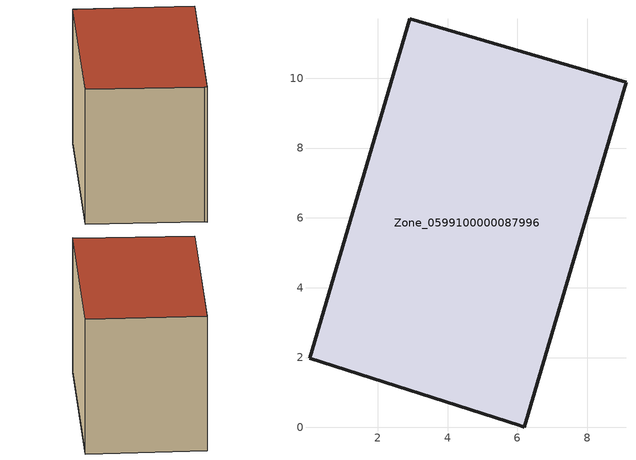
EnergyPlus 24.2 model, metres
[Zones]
Zone_0599100000087996
 floor ground (C_G): 6.19,0 6.05,0.06 0.05,1.99 2.92,11.71 9.11,9.88 z0.53
 wall outside (C_F): 6.19,0 9.11,9.88 2.92,11.71 0.05,1.99 6.05,0.06 6.19,0 z0.53:8.39
 roof outside (C_R): 6.05,0.06 6.19,0 9.11,9.88 2.92,11.71 0.05,1.99 z8.39
[BUILDING]
Pand.0599100000087996: North Axis=0; Terrain=City; Loads Convergence Tolerance Value=0.04; Temperature Convergence Tolerance Value=0.4; Solar Distribution=FullExterior; Maximum Number of Warmup Days=25; Minimum Number of Warmup Days=1
[Site:Location]
Rotterdam.The.Hague.AP_ZH_NLD Design_Conditions: Latitude=51.96; Longitude=4.45; Time Zone=1; Elevation=-4.5
[SITE:GROUNDTEMPERATURE:BUILDINGSURFACE]
18, 18, 18, 18, 18, 18, 18, 18, 18, 18, 18, 18
[MATERIAL] Thermal Absorptance=0.9; Solar Absorptance=0.7; Visible Absorptance=0.7
Name | Roughness | Thickness | Conductivity | Density | Specific Heat
G.TC.1965-1974 | MediumSmooth | 0.15 | 0.882353 | 540 | 1210
F.TC.1965-1974 | Rough | 0.3 | 0.697674 | 1920 | 840
R.TC.1965-1974 | MediumRough | 0.2 | 0.232558 | 1500 | 1000
[CONSTRUCTION]
C_G: G.TC.1965-1974
C_F: F.TC.1965-1974
C_R: R.TC.1965-1974
[ZONE]
Zone_0599100000087996: Type=1; Multiplier=1; Ceiling Height=Autocalculate; Volume=Autocalculate; Floor Area=autocalculate; Part of Total Floor Area=Yes
[ZONEINFILTRATION:DESIGNFLOWRATE]
Infil_Zone_0599100000087996: Zone or ZoneList or Space or SpaceList=Zone_0599100000087996; Schedule=AlwaysOn; Design Flow Rate Calculation Method=Flow/Area; Flow Rate per Floor Area=0.003; Constant Term Coefficient=1; Temperature Term Coefficient=0; Velocity Term Coefficient=0; Velocity Squared Term Coefficient=0
[HVACTEMPLATE:ZONE:IDEALLOADSAIRSYSTEM]
Zone_0599100000087996: Maximum Heating Supply Air Temperature=50; Minimum Cooling Supply Air Temperature=13; Maximum Heating Supply Air Humidity Ratio=0.0156; Minimum Cooling Supply Air Humidity Ratio=0.0077; Heating Limit=NoLimit; Cooling Limit=NoLimit; Dehumidification Control Type=ConstantSensibleHeatRatio; Cooling Sensible Heat Ratio=0.7; Dehumidification Setpoint=60; Humidification Control Type=None; Humidification Setpoint=30; Outdoor Air Method=None; Outdoor Air Flow Rate per Person=0.00944; Outdoor Air Flow Rate per Zone Floor Area=0; Outdoor Air Flow Rate per Zone=0; Demand Controlled Ventilation Type=None; Outdoor Air Economizer Type=NoEconomizer; Heat Recovery Type=None; Sensible Heat Recovery Effectiveness=0.7; Latent Heat Recovery Effectiveness=0.65
[ZONECONTROL:THERMOSTAT]
ThermostatControl_Zone_0599100000087996: Zone or ZoneList=Zone_0599100000087996; Control Type Schedule=DualSetpointControlType; Control 1=Thermostat_Zone_0599100000087996; Temperature Difference Between Cutout And Setpoint=0
[THERMOSTATSETPOINT:DUALSETPOINT]
Thermostat_Zone_0599100000087996: Heating Setpoint Temperature Schedule=HeatingSetpoint_Zone_0599100000087996; Cooling Setpoint Temperature Schedule=CoolingSetpoint_Zone_0599100000087996
[SCHEDULE:COMPACT]
HeatingSetpoint_Zone_0599100000087996: Through: 12/31, For: AllDays, Until: 24:00, 21
CoolingSetpoint_Zone_0599100000087996: Through: 12/31, For: AllDays, Until: 24:00, 24
DualSetpointControlType: Through: 12/31, For: AllDays, Until: 24:00, 4
AlwaysOn: Through: 12/31, For: AllDays, Until: 24:00, 1
